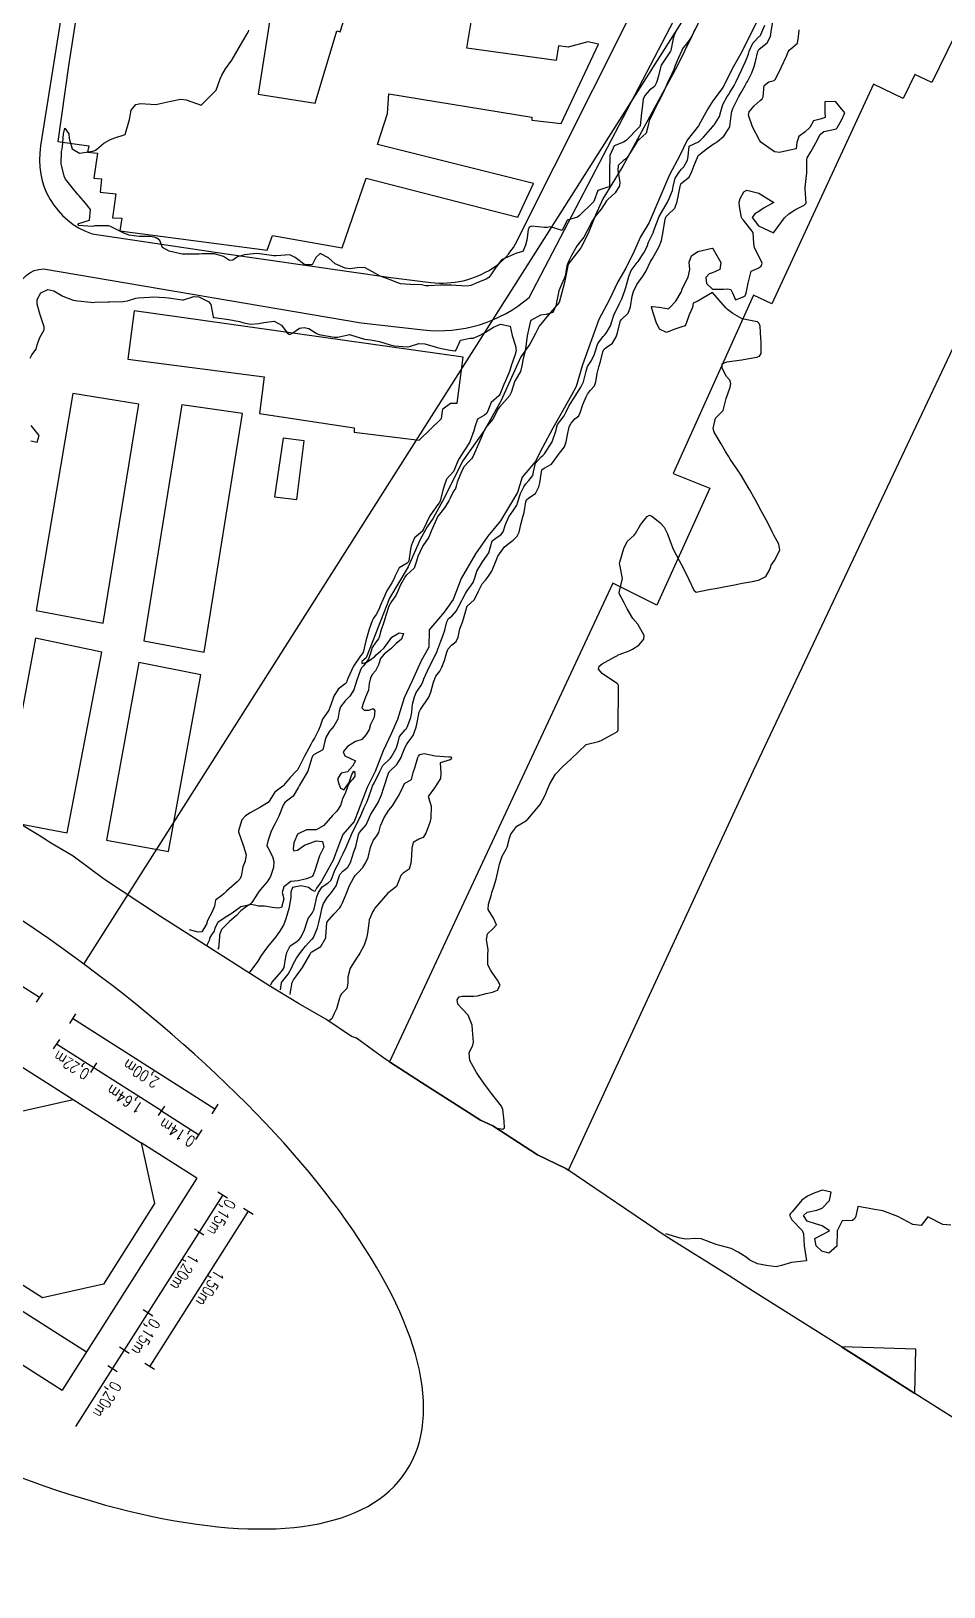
# Model space of a CAD drawing. Header units: metres. Extents: x 307586 to 320046, y 7427249 to 7434250.
# Drawn here: x 311654.6 to 311775.4, y 7431786 to 7431992 of the extents above; entities that cross this region are included whole.
import ezdxf

# ---------------------------------------------------------------- set-up
doc = ezdxf.new("R2010")
doc.units = ezdxf.units.M
doc.header["$MEASUREMENT"] = 0
for name, color, linetype in [('Area', 45, 'Continuous'), ('Curvas de Nivel 1m', 11, 'Continuous'), ('DETALHES', 45, 'Continuous'), ('Edificações', 30, 'Continuous'), ('Hidrografia', 140, 'Continuous'), ('TEXTO', 45, 'Continuous'), ('Vias Primárias', 230, 'Continuous')]:
    doc.layers.add(name, color=color, linetype=linetype)
doc.styles.add('ROMANS', font='romans', dxfattribs={"height": 0.2})

msp = doc.modelspace()

# ---------------------------------------------------------------- linework, layer by layer
at = {"layer": 'Area'}
msp.add_polyline3d([(311784.62, 7431803.38, 722.38), (311772.04, 7431811.33, 722.98), (311764.83, 7431815.93, 719.61), (311750.23, 7431825.14, 719.06), (311746.99, 7431827.18, 719.06), (311738.63, 7431832.39, 719.13), (311725.38, 7431841.4, 719.48), (311721.63, 7431843.22, 732.1), (311715.7, 7431847.07, 732.29), (311714.08, 7431847.8, 732.16), (311706.24, 7431852.8, 726.94), (311701.41, 7431855.93, 725.78), (311697.63, 7431858.64, 718.67), (311696.98, 7431858.88, 719.06), (311693.6, 7431861.19, 719.74), (311689.94, 7431863.26, 719.64), (311686.02, 7431865.65, 716.68), (311671.67, 7431874.77, 718.35), (311664.28, 7431879.64, 727.59), (311660.14, 7431882.74, 726.24), (311657.13, 7431884.5, 721.76), (311655.6, 7431885.48, 720.57), (311653.07, 7431887.02, 720.5)], dxfattribs=at)
at = {"layer": 'Curvas de Nivel 1m', "flags": 128}
for points, elevation in [([(311740.21, 7431992.39), (311739.7, 7431991.41), (311739.59, 7431991), (311739.27, 7431989.42), (311739.24, 7431989.33), (311739.15, 7431989.2), (311737.97, 7431987.44), (311737.59, 7431985.91), (311737.47, 7431985.44), (311737.38, 7431985.18), (311737.1, 7431984.62), (311736.42, 7431984.13), (311735.81, 7431983.46), (311735.6, 7431982.94), (311735.41, 7431981.47), (311735.38, 7431981.15), (311735.19, 7431979.47), (311735.15, 7431979.35), (311735.03, 7431979.21), (311733.34, 7431977.5), (311733.01, 7431977.28), (311731.74, 7431976.78), (311731.2, 7431975.52), (311731.18, 7431975.33), (311731.13, 7431973.52), (311731.14, 7431973.34), (311731.15, 7431971.52), (311731.09, 7431971.37), (311730.94, 7431971.29), (311729.58, 7431970.88), (311729.11, 7431969.54), (311729.05, 7431969.4), (311728.91, 7431969.25), (311727.16, 7431967.57), (311726.89, 7431967.36), (311725.54, 7431966.93), (311724.87, 7431965.59), (311723.33, 7431966.06), (311722.88, 7431965.99), (311722.54, 7431965.96), (311720.88, 7431966.15), (311720.5, 7431966.03), (311720.39, 7431965.64), (311720.19, 7431964.31), (311720.02, 7431963.65), (311719.67, 7431962.81), (311718.83, 7431962.58), (311716.82, 7431961.69), (311715.98, 7431960.52), (311715.42, 7431959.7), (311715.16, 7431959.34), (311714.79, 7431959.11), (311713.81, 7431958.75), (311712.78, 7431958.31), (311712.3, 7431958.22), (311710.78, 7431958.29), (311710.22, 7431958.32), (311708.78, 7431958.33), (311707.22, 7431958.24), (311706.78, 7431958.27), (311706.23, 7431958.36), (311704.78, 7431958.43), (311703.46, 7431958.52), (311702.78, 7431958.76), (311702.01, 7431959.09), (311700.79, 7431959.51), (311700.15, 7431959.89), (311698.8, 7431960.63), (311698.03, 7431960.68), (311696.8, 7431960.51), (311696.16, 7431960.58), (311694.81, 7431961.16), (311693.94, 7431961.96), (311692.83, 7431962.54), (311692.25, 7431961.98), (311691.76, 7431961.04), (311690.81, 7431961.02), (311689.53, 7431962.01), (311688.83, 7431962.35), (311687.01, 7431962.23), (311686.82, 7431962.2), (311686.68, 7431962.2), (311684.83, 7431962.48), (311684.38, 7431962.52), (311682.83, 7431962.37), (311681.9, 7431962.1), (311681.28, 7431961.64), (311680.82, 7431961.6), (311680.03, 7431962.13), (311678.83, 7431962.5), (311677.16, 7431962.5), (311676.83, 7431962.46), (311676.56, 7431962.44), (311674.83, 7431962.43), (311674.56, 7431962.46), (311672.83, 7431962.83), (311671.95, 7431963.34), (311671.61, 7431964.23), (311671.19, 7431964.58), (311670.85, 7431964.69), (311670.32, 7431964.77), (311668.85, 7431964.76), (311667.54, 7431964.97), (311666.85, 7431965.23), (311665.06, 7431966.11), (311664.86, 7431966.17), (311663.01, 7431966.18), (311662.86, 7431966.15), (311662.64, 7431966.11), (311660.86, 7431966.23), (311660.78, 7431966.36), (311660.79, 7431966.44), (311660.86, 7431966.49), (311662.27, 7431966.94), (311662.43, 7431968.34), (311661.76, 7431969.2), (311660.91, 7431970.17), (311660.76, 7431970.36), (311659.8, 7431971.5), (311659.13, 7431972.38), (311658.95, 7431972.77), (311658.61, 7431974.03), (311658.55, 7431974.39), (311658.6, 7431976.01), (311658.67, 7431976.38), (311658.71, 7431976.66), (311658.84, 7431978.38), (311659.02, 7431979.13), (311659.53, 7431978.37), (311659.6, 7431977.77), (311659.99, 7431976.37), (311660.98, 7431975.8), (311662.71, 7431976.06), (311662.98, 7431976.16), (311663.1, 7431976.21), (311663.27, 7431976.33), (311664.18, 7431977.13), (311665, 7431977.58), (311665.53, 7431977.78), (311667.01, 7431978.29), (311667.57, 7431980.28), (311667.81, 7431981.52), (311668.4, 7431982.27), (311669.06, 7431982.37), (311671.06, 7431982.24), (311673.07, 7431982.71), (311674.32, 7431982.95), (311675.07, 7431982.88), (311677.06, 7431982.17), (311679.08, 7431984.14), (311679.61, 7431985.63), (311679.8, 7431986.13), (311680.28, 7431986.96), (311681.13, 7431988.12), (311682.3, 7431990.11), (311682.61, 7431990.65), (311683.18, 7431991.62), (311683.35, 7431991.92), (311683.4, 7431992.1)], 718), ([(311742.42, 7431992.16), (311742.07, 7431991.39), (311741.75, 7431990.81), (311741.16, 7431990.08), (311740.87, 7431989.69), (311740.73, 7431989.4), (311740.23, 7431988.33), (311739.82, 7431987.41), (311739.65, 7431986.9), (311739.12, 7431985.75), (311738.95, 7431985.42), (311738.4, 7431984.12), (311738.09, 7431983.43), (311737.06, 7431981.49), (311737.05, 7431981.46), (311736.39, 7431980.11), (311736.27, 7431979.46), (311736.01, 7431978.47), (311735.01, 7431977.56), (311734.91, 7431977.47), (311734.66, 7431977.12), (311733.64, 7431975.49), (311733.38, 7431975.11), (311732.98, 7431974.82), (311732.31, 7431974.17), (311732.23, 7431973.51), (311732.5, 7431971.95), (311732.47, 7431971.5), (311731.9, 7431970.54), (311730.92, 7431969.68), (311730.83, 7431969.61), (311730.76, 7431969.52), (311730.03, 7431968.4), (311729.34, 7431967.54), (311729.15, 7431967.28), (311728.89, 7431966.88), (311728.19, 7431965.55), (311727.73, 7431964.68), (311726.84, 7431963.57), (311726.13, 7431962.28), (311725.76, 7431961.58), (311725.51, 7431960.89), (311725.26, 7431959.59), (311725.15, 7431959.22), (311724.78, 7431958.44), (311724.45, 7431957.59), (311724.33, 7431957.16), (311724.02, 7431955.6), (311723.62, 7431954.73), (311722.74, 7431954.45), (311722.01, 7431954.35), (311720.72, 7431953.67), (311720.71, 7431953.66), (311720.7, 7431953.64), (311720.7, 7431953.62), (311720.23, 7431951.64), (311720.05, 7431950.28), (311719.96, 7431949.65), (311719.7, 7431948.62), (311719.53, 7431947.65), (311719.37, 7431946.93), (311718.63, 7431945.7), (311718.61, 7431945.66), (311718.14, 7431944.14), (311717.89, 7431943.67), (311716.59, 7431942.17), (311716.36, 7431941.91), (311716.25, 7431941.69), (311715.68, 7431940.59), (311714.93, 7431939.71), (311714.76, 7431939.5), (311714.55, 7431939.08), (311714.13, 7431938.12), (311713.98, 7431937.72), (311713.53, 7431936.71), (311713.08, 7431935.72), (311712.88, 7431935.35), (311712.5, 7431935.01), (311711.91, 7431934.32), (311711.61, 7431933.74), (311710.97, 7431932.26), (311710.85, 7431931.75), (311710.77, 7431931.44), (311710.45, 7431930.97), (311710.04, 7431930.16), (311709.87, 7431929.77), (311709.31, 7431928.88), (311708.44, 7431927.78), (311708.41, 7431927.74), (311707.55, 7431925.79), (311707.21, 7431924.96), (311706.41, 7431923.81), (311706.36, 7431923.74), (311705.75, 7431922.42), (311705.6, 7431921.82), (311705.27, 7431920.88), (311704.32, 7431920), (311704.22, 7431919.93), (311704.15, 7431919.83), (311703.46, 7431918.68), (311703.1, 7431917.84), (311702.87, 7431917.26), (311702.28, 7431916.47), (311701.94, 7431915.86), (311701.53, 7431914.59), (311701.29, 7431913.86), (311700.81, 7431912.45), (311700.68, 7431911.87), (311700.57, 7431911.52), (311700.21, 7431911.09), (311699.72, 7431910.36), (311699.59, 7431909.89), (311699.25, 7431908.82), (311698.51, 7431907.9), (311698.34, 7431907.73), (311698.17, 7431907.42), (311697.64, 7431905.91), (311697.3, 7431904.75), (311696.74, 7431903.92), (311696.12, 7431903.32), (311695.52, 7431902.52), (311695.36, 7431901.94), (311695.15, 7431900.88), (311694.63, 7431899.94), (311694.38, 7431899.63), (311694.07, 7431899.28), (311693.57, 7431898.45), (311693.45, 7431897.96), (311693.17, 7431896.83), (311692.04, 7431896.21), (311691.8, 7431895.97), (311691.68, 7431895.63), (311691.21, 7431893.98), (311690.11, 7431892.13), (311690.04, 7431892), (311690.02, 7431891.96), (311689.98, 7431891.87), (311689.27, 7431890.7), (311688.39, 7431890.02), (311688.13, 7431889.84), (311687.95, 7431889.52), (311687.35, 7431888.03), (311686.89, 7431887.06), (311686.34, 7431886.04), (311685.89, 7431884.73), (311685.78, 7431884.15), (311685.8, 7431884.05), (311685.88, 7431883.88), (311686.54, 7431882.71), (311686.69, 7431882.04), (311686.63, 7431881.26), (311686.26, 7431880.04), (311685.83, 7431879.35), (311685.21, 7431878.66), (311684.73, 7431878.06), (311684.36, 7431877.51), (311683.79, 7431876.61), (311683.52, 7431876.34), (311683.08, 7431876.08), (311682.34, 7431875.52), (311681.77, 7431874.91), (311680.84, 7431874.1), (311679.75, 7431873.02), (311679.51, 7431872.35), (311679.48, 7431872.12), (311679.35, 7431870.49), (311679.23, 7431870.45)], 717), ([(311686.28, 7431865.73), (311686.43, 7431866.04), (311687.69, 7431867.46), (311687.94, 7431867.77), (311688.05, 7431868.02), (311688.29, 7431869.43), (311688.43, 7431870.01), (311688.86, 7431870.87), (311689.73, 7431871.44), (311690.04, 7431871.7), (311690.25, 7431871.99), (311690.76, 7431872.99), (311691.05, 7431873.98), (311691.26, 7431874.49), (311691.78, 7431875.19), (311692.02, 7431875.74), (311692.07, 7431875.97), (311692.4, 7431877.37), (311692.6, 7431877.96), (311693.08, 7431878.7), (311693.83, 7431879.17), (311694.24, 7431879.54), (311694.4, 7431879.94), (311694.82, 7431880.97), (311695.33, 7431881.94), (311695.49, 7431882.31), (311695.87, 7431883.12), (311696.28, 7431883.92), (311696.75, 7431885.07), (311697.09, 7431885.91), (311697.93, 7431887.56), (311698.06, 7431887.77), (311698.13, 7431887.9), (311698.66, 7431889.18), (311698.99, 7431889.89), (311699.26, 7431890.59), (311699.7, 7431891.88), (311699.78, 7431892.08), (311699.99, 7431892.41), (311700.69, 7431893.87), (311701.15, 7431894.73), (311702.03, 7431895.61), (311702.15, 7431895.73), (311702.23, 7431895.85), (311702.89, 7431897), (311703.14, 7431897.84), (311703.33, 7431898.57), (311704.07, 7431899.47), (311704.24, 7431899.66), (311704.33, 7431899.83), (311704.82, 7431901.09), (311704.96, 7431901.82), (311705.07, 7431902.86), (311705.3, 7431903.82), (311705.53, 7431904.42), (311706.15, 7431905.29), (311706.34, 7431905.61), (311706.42, 7431905.81), (311706.57, 7431906.22), (311707.25, 7431907.79), (311708.19, 7431909.57), (311708.26, 7431909.71), (311708.29, 7431909.78), (311708.79, 7431911.2), (311709.02, 7431911.77), (311709.33, 7431912.67), (311709.59, 7431913.77), (311709.81, 7431914.2), (311710.25, 7431914.53), (311710.85, 7431915.16), (311711.16, 7431915.75), (311712.09, 7431917.53), (311712.21, 7431917.73), (311712.29, 7431917.86), (311713.07, 7431918.96), (311713.35, 7431919.72), (311713.58, 7431920.47), (311714.34, 7431921.71), (311715.16, 7431922.89), (311715.38, 7431923.7), (311715.59, 7431924.49), (311716.38, 7431925.07), (311716.77, 7431925.3), (311717.06, 7431925.68), (311717.39, 7431926.66), (311717.81, 7431927.67), (311718.42, 7431928.54), (311718.87, 7431929.22), (311719.01, 7431929.65), (311719.36, 7431930.74), (311719.82, 7431931.65), (311720.07, 7431932.04), (311720.47, 7431932.46), (311720.97, 7431933.14), (311721.08, 7431933.63), (311721.36, 7431934.78), (311722.08, 7431935.62), (311722.32, 7431935.81), (311722.52, 7431936.02), (311723.54, 7431937.6), (311724.08, 7431939.13), (311724.15, 7431939.6), (311724.25, 7431939.91), (311724.56, 7431940.3), (311725.12, 7431941.04), (311725.41, 7431941.58), (311725.78, 7431942.39), (311726.55, 7431943.57), (311726.57, 7431943.6), (311726.6, 7431943.64), (311727.35, 7431944.83), (311727.68, 7431945.55), (311728.06, 7431946.96), (311728.25, 7431947.55), (311728.66, 7431948.25), (311729.13, 7431949.07), (311729.26, 7431949.53), (311729.59, 7431950.63), (311730.29, 7431951.52), (311730.5, 7431951.73), (311730.71, 7431951.99), (311731.26, 7431952.97), (311731.43, 7431953.51), (311731.74, 7431954.51), (311732.27, 7431955.5), (311732.44, 7431955.82), (311732.76, 7431956.52), (311733.14, 7431957.49), (311733.32, 7431958.04), (311733.71, 7431959.49), (311734.01, 7431960.28), (311734.82, 7431961.35), (311734.88, 7431961.41), (311734.92, 7431961.47), (311735.7, 7431962.6), (311736.11, 7431963.46), (311736.29, 7431964.02), (311736.87, 7431965.17), (311736.96, 7431965.36), (311736.97, 7431965.45), (311737, 7431965.58), (311737.74, 7431967.44), (311738.82, 7431969.33), (311738.87, 7431969.42), (311738.88, 7431969.45), (311738.91, 7431969.51), (311739.47, 7431970.88), (311739.58, 7431971.41), (311739.84, 7431972.52), (311740.44, 7431973.41), (311740.69, 7431973.68), (311740.97, 7431974.01), (311741.49, 7431974.89), (311741.57, 7431975.39), (311741.68, 7431976.72), (311743.01, 7431977.35), (311743.07, 7431977.38), (311743.57, 7431977.92), (311744.81, 7431979.35), (311744.91, 7431979.48), (311745.04, 7431979.62), (311745.71, 7431980.68), (311745.89, 7431981.34), (311746.15, 7431982.26), (311746.74, 7431983.33), (311746.88, 7431983.53), (311747.09, 7431983.84), (311747.64, 7431984.79), (311747.91, 7431985.32), (311748.61, 7431986.79), (311748.85, 7431987.3), (311749.14, 7431987.93), (311749.54, 7431988.91), (311749.65, 7431989.3), (311750.1, 7431990.36), (311751.01, 7431991.28), (311751.1, 7431991.36), (311751.19, 7431991.51), (311751.7, 7431992.77)], 717), ([(311687.56, 7431865.07), (311687.7, 7431865.99), (311687.71, 7431866.02), (311688.59, 7431867.11), (311689.06, 7431868.01), (311689.24, 7431868.46), (311689.71, 7431869.23), (311690.23, 7431869.99), (311690.87, 7431870.84), (311691.74, 7431871.74), (311691.86, 7431871.85), (311691.94, 7431871.97), (311692.47, 7431873.25), (311692.65, 7431873.96), (311692.86, 7431874.88), (311693.11, 7431875.96), (311693.27, 7431876.48), (311693.81, 7431877.33), (311694.09, 7431877.67), (311694.35, 7431877.94), (311694.95, 7431878.81), (311695.29, 7431879.94), (311695.43, 7431880.34), (311695.85, 7431880.78), (311696.48, 7431881.29), (311696.85, 7431881.92), (311697.31, 7431883.34), (311697.52, 7431883.91), (311697.61, 7431884.19), (311697.91, 7431885.58), (311697.98, 7431885.83), (311698.03, 7431885.9), (311698.91, 7431886.9), (311699.37, 7431887.89), (311699.54, 7431888.29), (311699.94, 7431888.94), (311700.51, 7431889.87), (311700.95, 7431890.89), (311701.27, 7431891.86), (311701.9, 7431893.75), (311701.94, 7431893.85), (311701.96, 7431893.89), (311702, 7431893.94), (311702.99, 7431894.87), (311703.55, 7431895.83), (311703.68, 7431896.19), (311704.05, 7431897.11), (311704.29, 7431897.59), (311704.49, 7431897.83), (311705.16, 7431898.72), (311705.55, 7431899.82), (311705.65, 7431900.24), (311705.96, 7431901.81), (311705.99, 7431901.92), (311706.11, 7431902.17), (311707.21, 7431903.79), (311707.48, 7431904.44), (311707.82, 7431905.79), (311708.16, 7431906.56), (311708.68, 7431907.26), (311708.96, 7431907.77), (311709.31, 7431908.64), (311709.61, 7431909.77), (311709.76, 7431910.2), (311710.21, 7431910.69), (311710.82, 7431911.15), (311711.1, 7431911.75), (311711.34, 7431912.85), (311711.68, 7431913.74), (311711.83, 7431914.15), (311712.24, 7431915.73), (311712.27, 7431915.79), (311713.28, 7431916.72), (311713.77, 7431917.72), (311713.92, 7431918.09), (311714.3, 7431918.78), (311714.72, 7431919.29), (311715.05, 7431919.7), (311715.55, 7431920.48), (311716.06, 7431921.69), (311716.13, 7431921.91), (311716.35, 7431922.47), (311717.25, 7431923.68), (311717.86, 7431924.18), (311718.38, 7431924.58), (311718.93, 7431925.11), (311719.17, 7431925.65), (311719.39, 7431926.66), (311719.67, 7431927.65), (311719.84, 7431928.23), (311720.08, 7431929.64), (311720.16, 7431929.92), (311720.44, 7431930.19), (311721.33, 7431930.75), (311721.8, 7431931.63), (311721.93, 7431932.16), (311722.12, 7431933.62), (311722.2, 7431933.91), (311722.49, 7431934.13), (311723.48, 7431934.63), (311724.18, 7431935.6), (311724.52, 7431936.1), (311725.18, 7431936.93), (311725.42, 7431937.58), (311725.59, 7431938.53), (311725.81, 7431939.58), (311726.05, 7431940.09), (311726.57, 7431940.63), (311727.09, 7431941.05), (311727.31, 7431941.56), (311727.6, 7431942.56), (311728.04, 7431943.55), (311728.24, 7431943.91), (311728.62, 7431944.42), (311729.15, 7431945.01), (311729.33, 7431945.53), (311729.52, 7431946.65), (311729.73, 7431947.53), (311729.96, 7431948.23), (311730.28, 7431949.52), (311730.39, 7431949.81), (311730.68, 7431950.07), (311731.54, 7431950.66), (311732.03, 7431951.51), (311732.19, 7431952.02), (311732.55, 7431953.5), (311732.6, 7431953.63), (311732.73, 7431953.79), (311733.61, 7431954.62), (311733.93, 7431955.48), (311734.15, 7431956.86), (311734.32, 7431957.48), (311734.78, 7431958.43), (311735.22, 7431959.03), (311735.53, 7431959.46), (311736.01, 7431960.25), (311736.59, 7431961.45), (311736.67, 7431961.61), (311736.83, 7431961.86), (311737.74, 7431963.44), (311738.03, 7431964.25), (311738.23, 7431965.43), (311738.53, 7431967.06), (311738.66, 7431967.42), (311738.9, 7431967.71), (311739.81, 7431968.51), (311740.12, 7431969.41), (311740.25, 7431970.08), (311740.48, 7431971.4), (311740.59, 7431971.76), (311740.95, 7431972.08), (311741.71, 7431972.63), (311742.06, 7431973.39), (311742.29, 7431974.07), (311742.82, 7431975.38), (311742.87, 7431975.5), (311743, 7431975.61), (311743.96, 7431976.32), (311745.01, 7431977.08), (311745.18, 7431977.18), (311745.43, 7431977.35), (311746.28, 7431978.07), (311747.03, 7431979.19), (311747.08, 7431979.33), (311747.28, 7431981.1), (311747.32, 7431981.33), (311747.46, 7431981.72), (311748.29, 7431983.31), (311748.56, 7431983.84), (311749.11, 7431984.79), (311749.3, 7431985.11), (311749.41, 7431985.3), (311749.97, 7431986.45), (311750.28, 7431987.29), (311750.47, 7431987.96), (311750.8, 7431989.28), (311750.91, 7431989.53), (311751.16, 7431989.74), (311752.04, 7431990.4), (311752.44, 7431991.27), (311752.57, 7431991.88), (311752.78, 7431993.26)], 718), ([(311716.3, 7431846.75), (311717.01, 7431846.62), (311717.22, 7431846.78), (311717.2, 7431847.66), (311717.03, 7431849.22), (311716.84, 7431849.67), (311715.5, 7431851.35), (311715.24, 7431851.69), (311714.51, 7431852.7), (311713.81, 7431853.71), (311713.53, 7431854.11), (311712.65, 7431855.72), (311712.56, 7431856.72), (311713.04, 7431857.72), (311713.15, 7431858.14), (311713.02, 7431859.72), (311712.94, 7431860.38), (311712.44, 7431861.72), (311711.63, 7431862.53), (311711.04, 7431863.15), (311710.96, 7431863.74), (311711.25, 7431864.13), (311711.65, 7431864.23), (311713.16, 7431864.21), (311713.65, 7431864.27), (311714.79, 7431864.56), (311715.66, 7431864.73), (311716.33, 7431865.01), (311716.65, 7431865.68), (311716.33, 7431866.33), (311715.69, 7431867.22), (311715.39, 7431867.69), (311715.03, 7431868.37), (311715.05, 7431869.7), (311715.07, 7431870.35), (311714.86, 7431871.7), (311714.99, 7431872.46), (311715.76, 7431873.19), (311716.16, 7431873.68), (311715.78, 7431874.53), (311715.08, 7431875.7), (311715.1, 7431876.4), (311715.51, 7431877.69), (311715.58, 7431877.93), (311715.82, 7431878.69), (311716.12, 7431879.69), (311716.46, 7431881.07), (311716.59, 7431881.68), (311716.94, 7431882.74), (311717.46, 7431883.67), (311717.59, 7431883.96), (311717.9, 7431885.12), (311718.03, 7431885.54), (311718.08, 7431885.66), (311718.86, 7431886.71), (311719.93, 7431887.36), (311720.33, 7431887.63), (311721.95, 7431889.61), (311722.66, 7431890.92), (311722.95, 7431891.6), (311723.26, 7431892.33), (311724, 7431893.59), (311724.97, 7431894.63), (311726.03, 7431895.57), (311728.05, 7431897.54), (311729.67, 7431897.91), (311730.06, 7431898.07), (311731.4, 7431898.83), (311732.07, 7431899.18), (311732.23, 7431899.33), (311732.27, 7431899.49), (311732.3, 7431901.29), (311732.3, 7431901.49), (311732.32, 7431903.29), (311732.32, 7431903.49), (311732.35, 7431905.29), (311732.29, 7431905.49), (311732.15, 7431905.62), (311731, 7431906.34), (311730.17, 7431906.94), (311729.68, 7431907.52), (311729.78, 7431907.92), (311730.18, 7431908.22), (311731.83, 7431909.13), (311732.19, 7431909.33), (311732.3, 7431909.38), (311732.57, 7431909.49), (311733.74, 7431909.93), (311734.2, 7431910.15), (311735.02, 7431910.66), (311735.68, 7431911.46), (311735.73, 7431911.96), (311734.89, 7431913.46), (311734.25, 7431914.19), (311733.47, 7431915.48), (311733.09, 7431916.29), (311732.42, 7431917.5), (311732.44, 7431917.65), (311732.87, 7431919.49), (311732.53, 7431921.31), (311732.48, 7431921.5), (311732.51, 7431921.66), (311733.04, 7431923.49), (311733.46, 7431924.4), (311734.39, 7431925.25), (311734.5, 7431925.36), (311734.57, 7431925.47), (311735.26, 7431926.61), (311735.89, 7431927.46), (311736.13, 7431927.73), (311736.42, 7431927.88), (311736.74, 7431927.77), (311737.14, 7431927.44), (311737.87, 7431926.89), (311738.4, 7431926.3), (311738.84, 7431925.42), (311739.1, 7431924.69), (311739.57, 7431923.41), (311740.35, 7431921.88), (311740.63, 7431921.4), (311740.99, 7431920.74), (311741.63, 7431919.39), (311742.3, 7431917.95), (311742.61, 7431917.69), (311744.3, 7431918.04), (311745.4, 7431918.24), (311746.3, 7431918.4), (311747.68, 7431918.68), (311748.31, 7431918.81), (311748.72, 7431918.89), (311750.31, 7431919.16), (311750.41, 7431919.18), (311750.89, 7431919.27), (311751.83, 7431919.75), (311752.33, 7431920.59), (311752.49, 7431921.11), (311752.56, 7431921.26), (311753.01, 7431921.91), (311753.68, 7431923.24), (311753.56, 7431924.06), (311752.9, 7431925.25), (311752.73, 7431925.59), (311752.4, 7431926.24), (311751.87, 7431927.27), (311751.22, 7431928.47), (311750.8, 7431929.28), (311750.44, 7431929.95), (311749.7, 7431931.29), (311748.48, 7431933.3), (311747.11, 7431935.32), (311746.88, 7431935.69), (311746.52, 7431936.31), (311745.93, 7431937.34), (311745.02, 7431938.87), (311744.88, 7431939.35), (311745.18, 7431940.73), (311745.81, 7431941.34), (311746.18, 7431941.75), (311746.6, 7431943.33), (311747.11, 7431944.84), (311747.19, 7431945.32), (311747.07, 7431945.75), (311746.64, 7431946.25), (311746.05, 7431947.34), (311746.06, 7431947.93), (311746.66, 7431948.2), (311747.66, 7431948.32), (311748.66, 7431948.47), (311749.36, 7431948.6), (311750.67, 7431948.81), (311751, 7431948.95), (311751.21, 7431949.27), (311751.24, 7431950.73), (311751.2, 7431951.28), (311751.08, 7431952.91), (311750.97, 7431953.28), (311750.73, 7431953.49), (311750.48, 7431953.53), (311748.73, 7431953.89), (311747.47, 7431954.59), (311746.75, 7431955.13), (311746.53, 7431955.33), (311744.77, 7431957.35), (311742.76, 7431956.16), (311742.21, 7431955.94), (311742.12, 7431955.39), (311741.71, 7431954.42), (311741.34, 7431953.39), (311741.15, 7431952.96), (311740.72, 7431952.84), (311739.66, 7431952.46), (311738.71, 7431952.06), (311737.78, 7431952.5), (311737.33, 7431953.44), (311736.75, 7431955.27), (311736.72, 7431955.45), (311736.72, 7431955.48), (311736.75, 7431955.51), (311736.84, 7431955.53), (311737.72, 7431955.44), (311738.75, 7431955.23), (311738.95, 7431955.21), (311739.17, 7431955.42), (311739.93, 7431956.24), (311740.65, 7431957.4), (311740.68, 7431957.49), (311740.78, 7431957.81), (311741.29, 7431958.89), (311741.55, 7431959.39), (311741.77, 7431960.43), (311741.71, 7431961.39), (311741.98, 7431962.24), (311742.84, 7431962.78), (311744.72, 7431963.23), (311744.84, 7431963.18), (311745.9, 7431961.34), (311745.76, 7431960.39), (311744.8, 7431959.97), (311744.34, 7431959.82), (311743.92, 7431959.36), (311743.97, 7431958.55), (311744.78, 7431957.79), (311746.29, 7431957.82), (311746.78, 7431957.85), (311747.2, 7431957.75), (311747.45, 7431957.32), (311747.83, 7431956.38), (311748.77, 7431956.73), (311749.12, 7431956.94), (311749.23, 7431957.3), (311749.5, 7431958.58), (311749.68, 7431959.29), (311749.9, 7431960.2), (311750.81, 7431960.58), (311751.23, 7431960.86), (311751.34, 7431961.27), (311750.83, 7431962.35), (311750.33, 7431963.29), (311750.27, 7431963.86), (311750.16, 7431965.29), (311748.89, 7431966.94), (311748.7, 7431967.11), (311748.64, 7431967.3), (311748.34, 7431968.74), (311748.32, 7431969.31), (311748.43, 7431969.8), (311748.93, 7431970.7), (311749.31, 7431970.93), (311750.93, 7431970.53), (311752.91, 7431969.26), (311751.61, 7431968.57), (311750.9, 7431968.1), (311750.39, 7431967.79), (311750.03, 7431967.29), (311750.88, 7431966.21), (311752.87, 7431965.26), (311754.32, 7431967.24), (311754.9, 7431967.79), (311755.78, 7431968.35), (311756.91, 7431968.91), (311757.18, 7431969.21), (311757.07, 7431971.08), (311757.04, 7431971.21), (311757.04, 7431971.31), (311757.27, 7431973.21), (311757.27, 7431974.93), (311757.32, 7431975.21), (311757.8, 7431975.99), (311758.47, 7431977.19), (311759.02, 7431978.26), (311759.52, 7431978.68), (311761.03, 7431979), (311761.16, 7431979.03), (311761.27, 7431979.16), (311761.92, 7431980.28), (311762.31, 7431981.15), (311761.08, 7431982.66), (311759.65, 7431982.6), (311759.65, 7431981.17), (311759.71, 7431980.52), (311759.05, 7431980.33), (311758.17, 7431980.07), (311757.66, 7431979.2), (311757.03, 7431978.64), (311756.23, 7431978.01), (311755.95, 7431977.22), (311755.85, 7431976.37), (311755, 7431976.21), (311753.65, 7431975.9), (311753, 7431975.98), (311751.2, 7431977.28), (311751.02, 7431977.52), (311750.09, 7431979.29), (311749.53, 7431980.82), (311749.63, 7431981.29), (311750.3, 7431982.06), (311751.08, 7431982.8), (311751.34, 7431983.02), (311751.49, 7431983.28), (311751.61, 7431984.77), (311752.25, 7431985.27), (311752.94, 7431985.44), (311753.12, 7431985.59), (311753.93, 7431987.25), (311754.56, 7431988.65), (311754.82, 7431989.24), (311754.95, 7431989.44), (311755.16, 7431989.63), (311756.02, 7431990.37), (311756.19, 7431991.22), (311756.27, 7431992.14)], 719), ([(311654.41, 7431948.68), (311654.66, 7431949.12), (311655.23, 7431949.86), (311655.37, 7431950.42), (311655.72, 7431951.39), (311656.27, 7431952.41), (311656.28, 7431952.84), (311655.77, 7431954.42), (311655.36, 7431955.8), (311655.36, 7431956.42), (311655.86, 7431957.31), (311656.76, 7431957.78), (311657.56, 7431957.6), (311658.75, 7431956.88), (311660.12, 7431956.37), (311660.74, 7431956.27), (311662.48, 7431956.07), (311662.74, 7431956.06), (311663, 7431956.07), (311664.74, 7431956.12), (311664.93, 7431956.12), (311666.74, 7431956.19), (311667.34, 7431956.28), (311668.4, 7431956.61), (311668.75, 7431956.66), (311670.24, 7431956.76), (311670.75, 7431956.79), (311672.26, 7431956.71), (311672.75, 7431956.64), (311674.56, 7431956.38), (311674.75, 7431956.39), (311676.11, 7431956.82), (311676.75, 7431956.8), (311678.09, 7431956.15), (311678.36, 7431955.76), (311678.65, 7431954.14), (311678.67, 7431954.09), (311678.72, 7431954.06), (311678.83, 7431954.04), (311680.72, 7431953.77), (311682.13, 7431953.52), (311682.72, 7431953.34), (311683.6, 7431953.19), (311684.71, 7431953.25), (311685.38, 7431953.4), (311686.72, 7431953.56), (311687.72, 7431953.04), (311688.47, 7431952.02), (311688.7, 7431951.84), (311688.89, 7431951.83), (311689.22, 7431952.01), (311690.08, 7431952.64), (311690.71, 7431952.75), (311691.33, 7431952.61), (311692.31, 7431951.98), (311692.56, 7431951.83), (311692.7, 7431951.79), (311692.9, 7431951.77), (311694.7, 7431951.46), (311695.18, 7431951.46), (311696.7, 7431951.8), (311696.85, 7431951.78), (311698.69, 7431951.21), (311699.5, 7431951.09), (311700.69, 7431950.88), (311702.09, 7431950.45), (311702.68, 7431950.32), (311704.35, 7431950.16), (311704.68, 7431950.2), (311705.91, 7431950.6), (311706.68, 7431950.57), (311708.37, 7431950.1), (311708.68, 7431950.01), (311709.77, 7431949.77), (311710.67, 7431949.64), (311710.77, 7431949.66), (311710.85, 7431949.76), (311711.4, 7431951.04), (311712.7, 7431951.3), (311713.1, 7431951.33), (311714, 7431951.72), (311714.71, 7431952.13), (311715.8, 7431952.79), (311716.72, 7431953.18), (311717.98, 7431952.93), (311718.25, 7431951.67), (311718.68, 7431950.31), (311718.77, 7431949.66), (311718.76, 7431949.57), (311718.67, 7431949.17), (311718.14, 7431947.67), (311717.9, 7431946.92), (311717.35, 7431945.68), (311717.13, 7431945.17), (311716.61, 7431943.85), (311716.55, 7431943.75), (311716.47, 7431943.69), (311715.48, 7431942.81), (311715.05, 7431941.71), (311714.9, 7431941.38), (311714.57, 7431941.14), (311713.68, 7431940.61), (311713.36, 7431939.72), (311713.2, 7431939.07), (311712.71, 7431937.73), (311712.65, 7431937.61), (311712.53, 7431937.39), (311711.45, 7431935.75), (311711.11, 7431935.15), (311710.55, 7431933.76), (311710.48, 7431933.65), (311709.58, 7431932.66), (311709.24, 7431931.77), (311709.08, 7431931.14), (311708.74, 7431929.78), (311708.64, 7431929.57), (311708.43, 7431929.32), (311707.34, 7431927.8), (311706.43, 7431925.84), (311706.42, 7431925.81), (311706.41, 7431925.79), (311706.39, 7431925.77), (311705.33, 7431924.87), (311704.88, 7431923.82), (311704.79, 7431923.4), (311704.55, 7431921.83), (311704.5, 7431921.67), (311704.34, 7431921.55), (311703.27, 7431920.9), (311702.78, 7431919.85), (311702.65, 7431919.51), (311702.3, 7431918.93), (311701.67, 7431917.86), (311701.17, 7431916.76), (311700.78, 7431915.87), (311700.63, 7431915.51), (311700.26, 7431914.76), (311699.89, 7431914.24), (311699.72, 7431913.89), (311699.34, 7431912.78), (311699.05, 7431911.89), (311698.86, 7431911.25), (311698.56, 7431909.9), (311698.46, 7431909.63), (311698.19, 7431909.27), (311697.23, 7431907.91), (311696.48, 7431906.25), (311696.38, 7431905.93), (311696.32, 7431905.76), (311696.15, 7431905.58), (311695.21, 7431904.86), (311694.66, 7431903.94), (311694.51, 7431903.55), (311694.11, 7431902.41), (311693.98, 7431902.08), (311693.88, 7431901.95), (311693.14, 7431900.9), (311692.81, 7431899.96), (311692.61, 7431899.42), (311692.06, 7431898.39), (311691.83, 7431897.97), (311691.59, 7431897.52), (311690.77, 7431895.99), (311690.01, 7431894.47), (311689.83, 7431894.18), (311689.66, 7431894), (311688.85, 7431893.15), (311687.98, 7431892.1), (311687.89, 7431892.02), (311686.81, 7431891.2), (311686.08, 7431890.05), (311685.95, 7431889.86), (311684.84, 7431889.17), (311683.94, 7431888.7), (311683.54, 7431888.47), (311682.93, 7431888.08), (311682.47, 7431887.54), (311682, 7431886.09), (311682.01, 7431885.98), (311682.69, 7431884.08), (311683.01, 7431882.94), (311682.89, 7431882.08), (311682.6, 7431881.33), (311682.39, 7431880.08), (311682.2, 7431879.71), (311681.83, 7431879.34), (311680.44, 7431878.11), (311680.13, 7431877.8), (311679.8, 7431877.55), (311678.99, 7431876.93), (311678.82, 7431876.13), (311678.53, 7431875.38), (311677.87, 7431874.14), (311677.85, 7431874.06), (311677.76, 7431873.73), (311677.17, 7431872.73), (311676.67, 7431872.69), (311675.51, 7431872.99)], 718), ([(311654.52, 7431937.72), (311655.37, 7431937.57), (311655.62, 7431938.42), (311654.55, 7431939.78)], 718), ([(311688.84, 7431864.42), (311688.89, 7431864.77), (311689.13, 7431866.01), (311689.31, 7431866.37), (311689.68, 7431866.9), (311690.48, 7431867.99), (311691.44, 7431869.7), (311691.59, 7431869.97), (311691.64, 7431870.04), (311691.71, 7431870.09), (311692.91, 7431870.77), (311693.58, 7431871.95), (311693.6, 7431872.09), (311693.73, 7431873.95), (311693.74, 7431873.98), (311693.76, 7431874.06), (311694.63, 7431875.09), (311695.42, 7431875.93), (311695.58, 7431876.15), (311695.8, 7431876.57), (311696.35, 7431877.92), (311696.69, 7431878.78), (311697.27, 7431879.91), (311697.52, 7431880.22), (311697.84, 7431880.57), (311698.48, 7431881.26), (311698.88, 7431881.89), (311699.17, 7431882.59), (311699.51, 7431883.88), (311699.59, 7431884.18), (311699.9, 7431884.88), (311700.34, 7431885.44), (311700.59, 7431885.87), (311700.83, 7431886.77), (311701.31, 7431887.86), (311701.94, 7431888.85), (311702.4, 7431889.39), (311702.68, 7431889.84), (311703.15, 7431890.65), (311703.76, 7431891.83), (311703.82, 7431891.99), (311703.99, 7431892.36), (311704.91, 7431892.91), (311705.13, 7431893.82), (311705.37, 7431894.46), (311705.78, 7431895.81), (311705.85, 7431895.99), (311706.04, 7431896.21), (311706.6, 7431896.36), (311708.04, 7431896.03), (311709.87, 7431895.92), (311710.03, 7431895.92), (311710.16, 7431895.88), (311710.22, 7431895.76), (311710.18, 7431895.61), (311710.03, 7431895.52), (311708.71, 7431895.09), (311708.8, 7431893.77), (311708.75, 7431893.02), (311707.98, 7431891.78), (311707.13, 7431890.63), (311707.4, 7431889.79), (311707.52, 7431889.35), (311707.48, 7431887.79), (311707.35, 7431887.21), (311706.83, 7431885.8), (311706.46, 7431885.24), (311705.9, 7431885.01), (311705.14, 7431884.58), (311704.96, 7431883.82), (311704.91, 7431882.78), (311704.83, 7431881.82), (311704.63, 7431881.04), (311703.84, 7431880.49), (311703.49, 7431880.18), (311703.37, 7431879.83), (311702.92, 7431878.74), (311701.81, 7431877.85), (311700.08, 7431875.88), (311699.96, 7431875.71), (311699.79, 7431875.42), (311699.34, 7431874.31), (311699.28, 7431873.88), (311699.1, 7431872.54), (311698.96, 7431871.89), (311698.65, 7431870.97), (311698.1, 7431869.9), (311697.94, 7431869.67), (311697.71, 7431869.4), (311696.81, 7431867.91), (311696.48, 7431866.72), (311696.49, 7431865.92), (311696.37, 7431865.21), (311695.65, 7431864.51), (311695.44, 7431864.14), (311695.39, 7431863.93), (311695, 7431862.56), (311694.7, 7431861.94), (311694.36, 7431861.2), (311694.05, 7431860.98)], 719), ([(311776.34, 7431833.91), (311775.3, 7431834.01), (311773.31, 7431834.99), (311772.42, 7431833.87), (311771.3, 7431833.99), (311769.31, 7431835.04), (311767.32, 7431835.81), (311766.22, 7431835.98), (311765.32, 7431836.16), (311764.04, 7431836.39), (311763.76, 7431835.11), (311763.63, 7431834.78), (311763.3, 7431834.5), (311761.97, 7431834.46), (311761.28, 7431833.13), (311761.26, 7431831.13), (311760.2, 7431830.19), (311759.25, 7431830.47), (311758.51, 7431831.17), (311758.32, 7431832.12), (311759.28, 7431832.63), (311760.28, 7431833.15), (311759.29, 7431833.83), (311758.4, 7431834.07), (311757.3, 7431834.43), (311756.81, 7431835.19), (311757.32, 7431835.61), (311758.61, 7431835.88), (311759.32, 7431836.14), (311760.27, 7431837.15), (311760.48, 7431838.28), (311759.35, 7431838.53), (311758.34, 7431838.18), (311757.34, 7431837.75), (311756.59, 7431837.19), (311755.32, 7431835.66), (311755.09, 7431835.44), (311754.98, 7431835.21), (311755.3, 7431834.6), (311756.66, 7431833.19), (311756.83, 7431832.74), (311756.93, 7431831.18), (311757.23, 7431829.18), (311755.23, 7431828.98), (311753.9, 7431828.55), (311753.22, 7431828.4), (311751.9, 7431828.57), (311751.23, 7431828.69), (311750.75, 7431828.78), (311749.73, 7431829.27), (311749.24, 7431829.65), (311748.2, 7431830.34), (311747.26, 7431830.8), (311745.26, 7431831.33), (311743.27, 7431832.1), (311742.51, 7431832.12), (311741.27, 7431832.04), (311740.49, 7431832.16), (311738.61, 7431832.74)], 719)]:
    msp.add_lwpolyline(points, dxfattribs=dict(at, elevation=elevation))
at = {"layer": 'DETALHES'}
for p, q in [((311655.65, 7431864.04), (311636.81, 7431876.01)), ((311578.23, 7431870.27), (311661.89, 7431817.13)), ((311575.02, 7431865.21), (311658.67, 7431812.06)), ((311656.05, 7431864.67), (311655.24, 7431863.41)), ((311660.45, 7431861.88), (311659.64, 7431860.61)), ((311678.89, 7431849.27), (311660.05, 7431861.24)), ((311645.87, 7431859.59), (311660.12, 7431850.53)), ((311658.3, 7431858.5), (311657.49, 7431857.24)), ((311671.8, 7431849.04), (311657.9, 7431857.87)), ((311663.22, 7431855.38), (311662.41, 7431854.12)), ((311672.2, 7431849.67), (311671.4, 7431848.41)), ((311671.8, 7431849.04), (311676.73, 7431845.89)), ((311679.29, 7431849.91), (311678.48, 7431848.64)), ((311677.14, 7431846.52), (311676.33, 7431845.26)), ((311676.5, 7431840.13), (311669.12, 7431844.82)), ((311676.5, 7431840.13), (311658.67, 7431812.06)), ((311679.94, 7431837.92), (311660.45, 7431807.25)), ((311679.3, 7431838.32), (311680.57, 7431837.51)), ((311683.31, 7431835.76), (311670.26, 7431815.23)), ((311682.68, 7431836.17), (311683.94, 7431835.36)), ((311676.18, 7431833.4), (311677.44, 7431832.6)), ((311669.39, 7431822.72), (311670.66, 7431821.91)), ((311666.26, 7431817.78), (311667.52, 7431816.97)), ((311664.7, 7431815.34), (311665.97, 7431814.53)), ((311669.63, 7431815.63), (311670.89, 7431814.82))]:
    msp.add_line(p, q, dxfattribs=at)
msp.add_lwpolyline([(311669.12, 7431844.82), (311670.91, 7431836.77), (311664.12, 7431826.08), (311656.07, 7431824.28), (311651.57, 7431827.14), (311647.08, 7431830), (311645.28, 7431838.05), (311652.07, 7431848.74), (311660.12, 7431850.53), (311664.62, 7431847.68), (311669.12, 7431844.82)], dxfattribs=at)
at = {"layer": 'DETALHES', "extrusion": (0, 0, -1)}
msp.add_ellipse((311633.29, 7431847.79), major_axis=(-70.94, 46.47), ratio=0.39053, dxfattribs=at)
at = {"layer": 'Edificações'}
msp.add_lwpolyline([(311661.1, 7431997.59), (311659.49, 7431987.39), (311658.11, 7431977.34), (311662.18, 7431976.79), (311662.02, 7431975.95), (311663.33, 7431975.79), (311662.87, 7431972.5), (311663.87, 7431972.42), (311663.71, 7431970.66), (311665.78, 7431970.43), (311665.33, 7431967.27), (311666.55, 7431967.2), (311666.32, 7431965.51), (311685.82, 7431962.97), (311686.51, 7431964.9), (311695.74, 7431963.3), (311698.94, 7431972.52), (311718.99, 7431967.36), (311721.08, 7431971.78), (311700.41, 7431976.95), (311701.76, 7431981.05), (311701.91, 7431983.67), (311720.88, 7431980.59), (311720.84, 7431980.18), (311724.76, 7431979.72), (311729.67, 7431990.24), (311728.29, 7431990.55), (311725.68, 7431989.86), (311724.38, 7431990.01), (311724.07, 7431988.09), (311712.25, 7431989.7), (311713.86, 7431999.3)], dxfattribs=at)
for points in [[(311697.02, 7431996.74), (311685.92, 7431998.15), (311685.34, 7431993.55), (311686.17, 7431993.44), (311684.64, 7431983.62), (311692.16, 7431982.44), (311695.03, 7431992.01), (311695.5, 7431991.87)], [(311668.21, 7431954.92), (311667.38, 7431948.54), (311685.41, 7431946.2), (311684.78, 7431941.34), (311697.34, 7431939.47), (311697.34, 7431938.89), (311705.95, 7431937.81), (311708.89, 7431940.68), (311709.08, 7431941.95), (311710.1, 7431942.72), (311710.99, 7431942.72), (311711.76, 7431948.79)], [(311655.21, 7431915.28), (311664.11, 7431913.58), (311668.82, 7431942.6), (311660.1, 7431944.01)], [(311674.5, 7431942.49), (311669.46, 7431911.25), (311677.45, 7431909.74), (311682.55, 7431941.37)], [(311687.95, 7431938.08), (311686.77, 7431930.33), (311689.74, 7431929.97), (311690.73, 7431937.71)], [(311655.14, 7431911.61), (311650.86, 7431888.55), (311653.07, 7431887.02), (311659.34, 7431885.82), (311663.92, 7431909.76)], [(311668.82, 7431908.38), (311664.52, 7431884.87), (311672.73, 7431883.36), (311677.02, 7431906.77)]]:
    msp.add_lwpolyline(points, close=True, dxfattribs=at)
at = {"layer": 'Edificações', "elevation": 719.47}
msp.add_lwpolyline([(311776.9, 7431991.49), (311773.84, 7431985.15), (311771.58, 7431986.24), (311770.05, 7431983.06), (311766.12, 7431984.95), (311752.64, 7431955.88), (311750.19, 7431957.02), (311739.58, 7431933.39), (311744.41, 7431931.46), (311737.4, 7431915.97), (311731.59, 7431918.87), (311702.03, 7431855.53), (311706.24, 7431852.8), (311714.08, 7431847.8), (311715.7, 7431847.07), (311721.63, 7431843.22), (311725.38, 7431841.4), (311725.7, 7431841.18), (311750.2, 7431894.07), (311777.8, 7431952.49)], dxfattribs=at)
at = {"layer": 'Edificações', "elevation": 722.76}
msp.add_lwpolyline([(311771.58, 7431811.62), (311771.7, 7431817.48), (311761.86, 7431817.8)], close=True, dxfattribs=at)
at = {"layer": 'Hidrografia'}
for points in [[(311743.97, 7431995.27), (311740.12, 7431987.33), (311732.89, 7431974.09), (311731.45, 7431971.69), (311730.24, 7431969.76), (311729.28, 7431967.6), (311728.32, 7431965.19), (311727.36, 7431963.26), (311725.67, 7431961.1), (311725.19, 7431958.69), (311724.47, 7431956.05), (311723.02, 7431954.36), (311721.82, 7431952.92), (311721.34, 7431951.95), (311720.61, 7431950.51), (311719.41, 7431948.83), (311716.75, 7431942.98), (311714.58, 7431939.13), (311711.69, 7431935.04), (311709.29, 7431930.22), (311707.78, 7431927.48), (311707.02, 7431926.35), (311706.08, 7431924.65), (311704.47, 7431921.06), (311702.01, 7431916.9), (311698.92, 7431909.01), (311698.35, 7431908.54), (311698.35, 7431908.25), (311699.02, 7431908.44), (311699.59, 7431908.82), (311700.06, 7431909.2), (311700.25, 7431909.39), (311700.82, 7431909.87), (311701.3, 7431910.34), (311701.77, 7431911), (311702.34, 7431911.76), (311703.29, 7431912.33), (311703.86, 7431912.24), (311703.58, 7431911.48), (311702.91, 7431910.91), (311702.25, 7431910.25), (311701.3, 7431909.49), (311700.82, 7431908.92), (311700.54, 7431908.06), (311700.16, 7431907.3), (311699.78, 7431906.83), (311699.49, 7431906.36), (311699.3, 7431905.6), (311699.21, 7431904.74), (311698.83, 7431903.79), (311698.54, 7431902.94), (311698.35, 7431902.37), (311698.64, 7431902.09), (311699.3, 7431902.09), (311699.87, 7431902.28), (311700.06, 7431901.99), (311699.97, 7431901.14), (311699.49, 7431900.19), (311699.3, 7431899.52), (311698.92, 7431898.86), (311698.35, 7431898.2), (311697.5, 7431897.91), (311696.46, 7431897.25), (311695.89, 7431896.58), (311696.08, 7431896.01), (311696.74, 7431895.73), (311697.5, 7431895.35), (311697.12, 7431894.68), (311696.46, 7431893.93), (311695.6, 7431893.74), (311695.13, 7431892.98), (311695.32, 7431892.31), (311695.51, 7431891.74), (311695.98, 7431891.55), (311696.27, 7431891.93), (311696.65, 7431892.5), (311697.03, 7431893.55), (311697.31, 7431894.02), (311697.4, 7431893.93), (311697.4, 7431893.36), (311697.12, 7431892.88), (311696.65, 7431892.41), (311696.46, 7431891.93), (311696.17, 7431891.17), (311695.79, 7431890.32), (311695.51, 7431889.47), (311695.03, 7431888.71), (311694.46, 7431888.14), (311693.89, 7431887.47), (311693.32, 7431886.81), (311692.28, 7431886.24), (311691.04, 7431886.24), (311689.81, 7431885.67), (311689.33, 7431884.5), (311689.24, 7431883.74), (311689.33, 7431883.46), (311689.81, 7431883.55), (311690.76, 7431884.22), (311692.28, 7431884.79), (311693.13, 7431884.69), (311693.32, 7431883.93), (311692.75, 7431882.79), (311692.09, 7431880.71), (311691.8, 7431880.04), (311691.04, 7431879.76), (311689.9, 7431879.47), (311688.95, 7431879.38), (311688.01, 7431878.71), (311687.82, 7431877.96), (311688.01, 7431877.1), (311687.72, 7431875.96), (311687.25, 7431875.87), (311686.49, 7431875.96), (311685.44, 7431876.15), (311684.68, 7431876.15), (311683.73, 7431876.34), (311682.31, 7431876.06), (311681.17, 7431875.2), (311680.13, 7431874.54), (311679.27, 7431873.97), (311678.89, 7431873.21), (311678.8, 7431872.83), (311678.51, 7431872.45), (311678.23, 7431871.98), (311678.13, 7431871.6), (311677.78, 7431870.89)], [(311751.54, 7431994.99), (311748.65, 7431989.22), (311747.38, 7431986.98), (311746.21, 7431984.54), (311744.82, 7431982.73), (311744.18, 7431981.67), (311742.91, 7431979.43), (311741.42, 7431977.52), (311740.46, 7431975.5), (311739.08, 7431972.95), (311736.41, 7431966.65), (311735.24, 7431964.74), (311734.39, 7431962.82), (311733.32, 7431960.59), (311732.26, 7431958.78), (311731.09, 7431956.34), (311729.71, 7431953.78), (311727.58, 7431947.8), (311726.72, 7431944.93), (311726.09, 7431943.76), (311725.13, 7431942.06), (311723.64, 7431939.4), (311722.26, 7431936.85), (311721.3, 7431934.94), (311719.6, 7431932.92), (311718.96, 7431930.9), (311716.72, 7431927.15), (311715.01, 7431925.13), (311713.42, 7431922.79), (311711.5, 7431919.5), (311710.44, 7431916.73), (311709.27, 7431915.03), (311707.25, 7431912.69), (311707.24, 7431910.43), (311706.18, 7431908.52), (311705.01, 7431905.96), (311703.94, 7431903.73), (311703.09, 7431900.86), (311702.24, 7431898.95), (311701.18, 7431896.71), (311700.11, 7431893.95), (311699.05, 7431891.82), (311697.34, 7431887.33), (311695.85, 7431885.63), (311695.32, 7431884.25), (311694.57, 7431882.23), (311693.61, 7431880.53), (311692.98, 7431879.36), (311692.34, 7431878.51), (311692.13, 7431878.09), (311691.7, 7431878.3), (311691.27, 7431878.62), (311690.32, 7431878.83), (311689.15, 7431878.62), (311688.93, 7431877.98), (311688.93, 7431877.34), (311688.72, 7431875.96), (311688.3, 7431874.47), (311687.98, 7431873.62), (311687.44, 7431872.77), (311686.91, 7431872.02), (311685.85, 7431870.75), (311685, 7431869.58), (311684.57, 7431868.84), (311683.44, 7431867.29)]]:
    msp.add_lwpolyline(points, dxfattribs=at)
at = {"layer": 'TEXTO'}
msp.add_line((311661.52, 7431868.47), (311768.66, 7432037.12), dxfattribs=at)
at = {"layer": 'Vias Primárias'}
msp.add_lwpolyline([(311680.14, 7431962.55), (311702.19, 7431959.33), (311707.5, 7431958.7, 0.174094), (311715.66, 7431960.58, 0.121743), (311718.7, 7431963.81), (311739.21, 7432004.71), (311747.69, 7432021.97, 0.133104), (311748.69, 7432027.13, 0.13776), (311745.53, 7432035.87, 0.109228), (311744.24, 7432037.04), (311730.33, 7432045.07), (311701.19, 7432062.15), (311683.81, 7432072.07, 0.466114), (311670.61, 7432067.2), (311669.32, 7432060.29), (311668.31, 7432055.39), (311665.44, 7432037.62), (311660.56, 7432006.76), (311655.82, 7431976.76, 0.370451), (311662.64, 7431965.12)], format="xyb", close=True, dxfattribs=at)
msp.add_lwpolyline([(311642.71, 7431894.2), (311650.39, 7431943.28), (311652.69, 7431957.47, -0.363078), (311656.2, 7431960.5), (311698.25, 7431953.35), (311706.48, 7431952.42, 0.208188), (311720.5, 7431956.71), (311745.38, 7432004.4), (311752.4, 7432018.44), (311754.16, 7432023.71), (311754.51, 7432026.87), (311754.86, 7432028.51), (311755.25, 7432028.66), (311772.84, 7432017.19), (311788.64, 7432007.34), (311815.08, 7431990.53), (311839.37, 7431975.26), (311866.73, 7431958.04), (311887.23, 7431945.34), (311905.26, 7431934.27), (311921.25, 7431925.04)], format="xyb", dxfattribs=at)

# ---------------------------------------------------------------- texts
at = {"layer": 'DETALHES', "style": 'ROMANS', "width": 0.8}
for s, rotation, p in [('0,22m', 147.7032, (311662.45, 7431854.32)), ('2,00m', 147.7032, (311671.66, 7431853.21)), ('1,64m', 147.7032, (311669.5, 7431849.84)), ('0,14m', 147.7032, (311676.46, 7431845.4)), ('0,15m', 238.9511, (311680.46, 7431837.51)), ('1,20m', 238.9511, (311675.58, 7431830.3)), ('1,50m', 238.9511, (311678.95, 7431828.15)), ('0,15m', 238.9511, (311670.46, 7431821.7)), ('0,20m', 238.9511, (311665.31, 7431813.37))]:
    msp.add_text(s, height=1.5, rotation=rotation, dxfattribs=at).set_placement(p)

doc.saveas('drawing.dxf')
